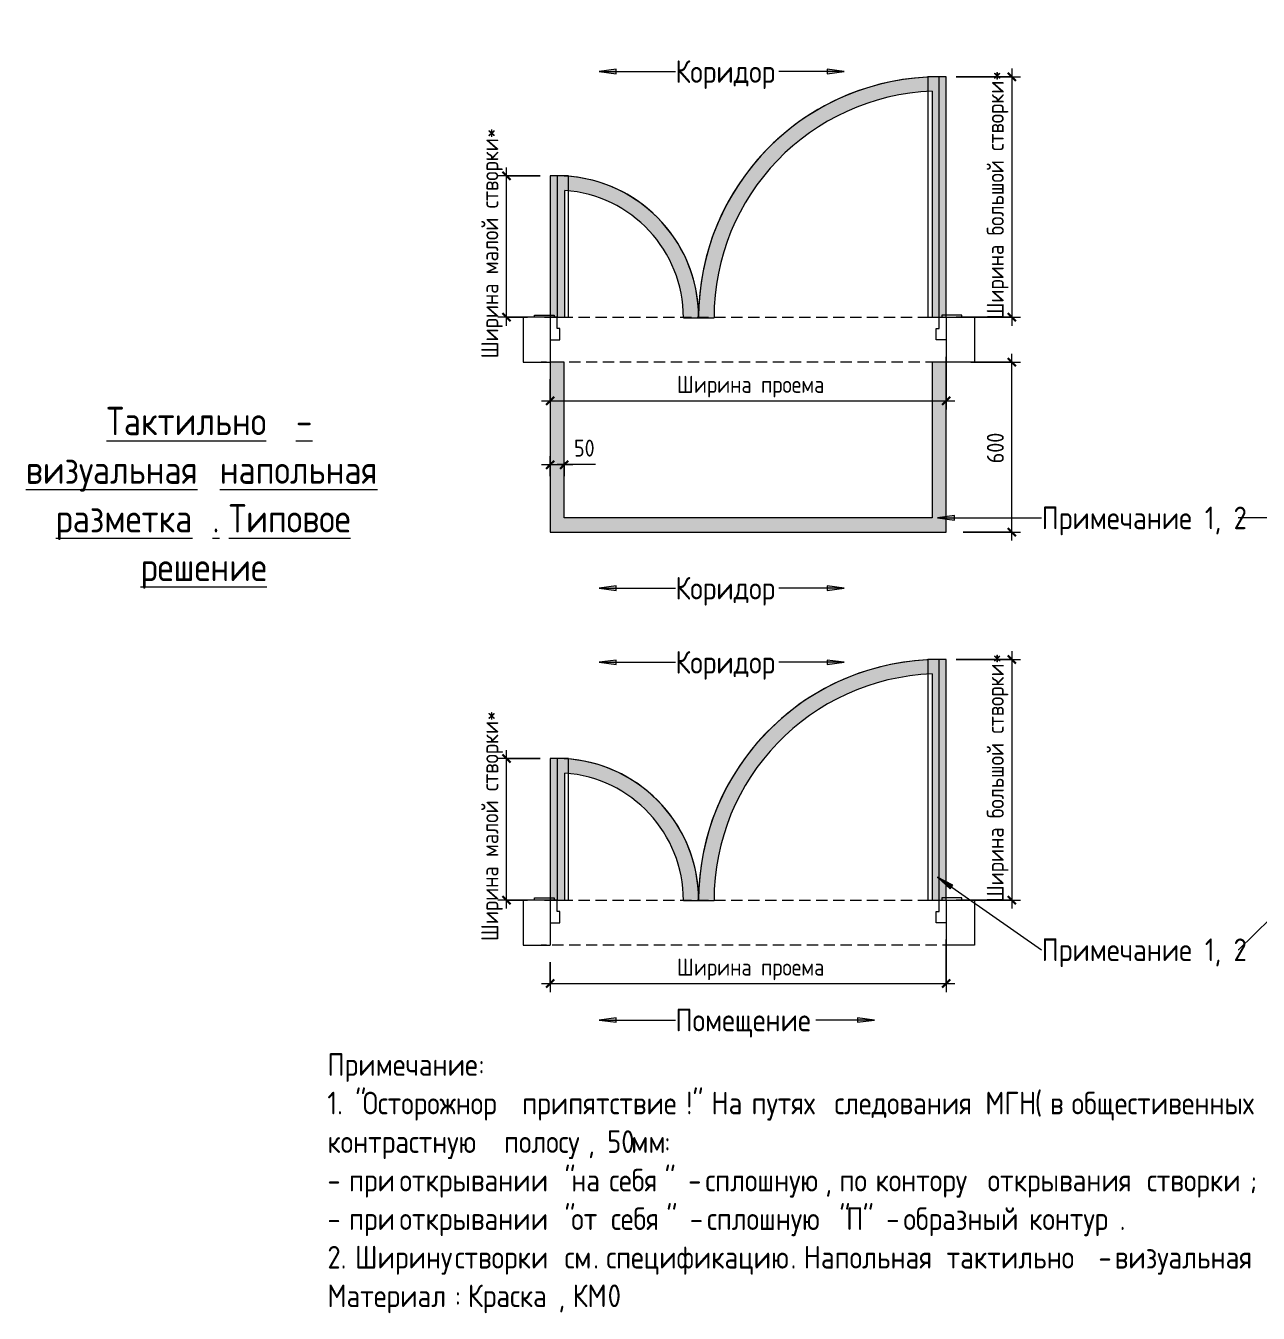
# Model space of a CAD drawing. Header units: millimetres. Extents: x 35316 to 242799, y -8553 to 29000.
# Drawn here: x 235709 to 240065, y 1056 to 5607 of the extents above; entities that cross this region are included whole.
import ezdxf

# ---------------------------------------------------------------- set-up
doc = ezdxf.new("R2010")
doc.units = ezdxf.units.MM
doc.linetypes.add('ADSK_Штрих_ш2 п1', pattern=[60, 40, -20])
for name, color, linetype, lineweight in [('A-ANNO-DIMS', 7, 'Continuous', 9), ('A-ANNO-DIMS-20', 7, 'Continuous', 9), ('A-DETL', 7, 'Continuous', 9), ('A-DETL-3', 7, 'ADSK_Штрих_ш2 п1', 9), ('G-ANNO-TEXT', 7, 'Continuous', 9)]:
    doc.layers.add(name, color=color, linetype=linetype, lineweight=lineweight)
doc.layers.add('A-DETL-GENF-9', color=7, linetype='Continuous', lineweight=9, true_color=0xf2dc97)
doc.styles.add('GOST Common_6', font='GOST_Common.ttf', dxfattribs={"width": 0.9, "height": 60})
doc.styles.add('GOST Common_7', font='GOST_Common.ttf', dxfattribs={"width": 0.9, "height": 80})
doc.styles.add('GOST Common_8', font='GOST_Common.ttf', dxfattribs={"width": 0.9, "height": 100})
doc.dimstyles.new('ADSK_Основной_3_0_окр_', dxfattribs={"dimscale": 304.8, "dimtxt": 60.3429, "dimasz": 0.092782, "dimexe": 0.098425, "dimexo": 0.19685, "dimgap": 0.032808, "dimtad": 1, "dimdec": 0, "dimrnd": 10, "dimdsep": 46, "dimtxsty": 'GOST Common_6', "dimblk1": 'OBLIQUE', "dimblk2": 'OBLIQUE', "dimsah": 1, "dimcen": 0.09, "dimdle": 0.098425, "dimazin": 0, "dimtfac": 1, "dimtdec": 4, "dimtix": 1, "dimtmove": 0, "dimatfit": 3, "dimfxl": 1, "dimtvp": 1, "dimtolj": 1, "dimtzin": 0, "dimlwd": 9, "dimlwe": 9, "dimarcsym": 2})
doc.dimstyles.new('ADSK_Основной_3_0_окр__1', dxfattribs={"dimscale": 304.8, "dimtxt": 60.3429, "dimasz": 0.092782, "dimexe": 0.098425, "dimexo": 0.19685, "dimgap": 0.032808, "dimtad": 1, "dimdec": 0, "dimrnd": 10, "dimdsep": 46, "dimtxsty": 'GOST Common_6', "dimblk1": 'OBLIQUE', "dimblk2": 'OBLIQUE', "dimsah": 1, "dimcen": 0.09, "dimdle": 0.098425, "dimazin": 0, "dimtfac": 1, "dimtdec": 4, "dimtix": 1, "dimtmove": 1, "dimatfit": 3, "dimfxl": 1, "dimtvp": 1, "dimtolj": 1, "dimtzin": 0, "dimlwd": 9, "dimlwe": 9, "dimarcsym": 2})

# ---------------------------------------------------------------- blocks, each defined once
blk = doc.blocks.new('DIMBLOCK64-_Тактильно визуальная напольная разметка')
at = {"layer": 'A-ANNO-DIMS-20'}
for p, q in [((237407.4, 4546.6), (237407.4, 5106.6)), ((237526.9, 5076.6), (237377.4, 5076.6)), ((237407.4, 5076.6), (237526.9, 5076.6)), ((237482, 4576.6), (237377.4, 4576.6)), ((237407.4, 4576.6), (237482, 4576.6))]:
    blk.add_line(p, q, dxfattribs=at)
at = {"layer": 'A-ANNO-DIMS-20', "lineweight": 30}
for p, q in [((237407.4, 5076.6), (237393.3, 5090.7)), ((237407.4, 5076.6), (237421.5, 5062.4)), ((237407.4, 4576.6), (237393.3, 4590.7)), ((237407.4, 4576.6), (237421.5, 4562.4))]:
    blk.add_line(p, q, dxfattribs=at)
at = {"layer": 'A-ANNO-DIMS-20', "color": 0, "insert": (237319, 4431.8), "char_height": 60, "width": 947.486, "attachment_point": 1, "rotation": 90, "line_spacing_factor": 1.022761, "style": 'GOST Common_6'}
blk.add_mtext('Ширина малой створки*', dxfattribs=at)
blk = doc.blocks.new('_Oblique')
at = {"color": 0, "linetype": 'ByBlock', "lineweight": -2}
blk.add_line((-0.5, -0.5), (0.5, 0.5), dxfattribs=at)
blk = doc.blocks.new('DIMBLOCK65-_Тактильно визуальная напольная разметка')
at = {"layer": 'A-ANNO-DIMS-20'}
for p, q in [((238996.9, 5426.6), (239224, 5426.6)), ((239194, 5426.6), (238996.9, 5426.6)), ((239194, 5456.6), (239194, 4546.6)), ((238996.9, 4576.6), (239224, 4576.6)), ((239194, 4576.6), (238996.9, 4576.6))]:
    blk.add_line(p, q, dxfattribs=at)
at = {"layer": 'A-ANNO-DIMS-20', "lineweight": 30}
for p, q in [((239194, 5426.6), (239179.9, 5440.7)), ((239194, 5426.6), (239208.1, 5412.5)), ((239194, 4576.6), (239179.9, 4590.7)), ((239194, 4576.6), (239208.1, 4562.4))]:
    blk.add_line(p, q, dxfattribs=at)
at = {"layer": 'A-ANNO-DIMS-20', "color": 0, "insert": (239105.6, 4569), "char_height": 60, "width": 1038.307, "attachment_point": 1, "rotation": 90, "line_spacing_factor": 1.022761, "style": 'GOST Common_6'}
blk.add_mtext('Ширина большой створки*', dxfattribs=at)
blk = doc.blocks.new('DIMBLOCK66-_Тактильно визуальная напольная разметка')
at = {"layer": 'A-ANNO-DIMS-20'}
for p, q in [((238961.9, 4436.6), (238961.9, 4251.1)), ((238961.9, 4281.1), (238961.9, 4436.6)), ((237561.9, 4357.5), (237561.9, 4251.1)), ((237561.9, 4281.1), (237561.9, 4357.5)), ((237531.9, 4281.1), (238991.9, 4281.1))]:
    blk.add_line(p, q, dxfattribs=at)
at = {"layer": 'A-ANNO-DIMS-20', "lineweight": 30}
for p, q in [((237561.9, 4281.1), (237547.7, 4267)), ((237561.9, 4281.1), (237576, 4295.3)), ((238961.9, 4281.1), (238947.7, 4267)), ((238961.9, 4281.1), (238976, 4295.3))]:
    blk.add_line(p, q, dxfattribs=at)
at = {"layer": 'A-ANNO-DIMS-20', "color": 0, "insert": (238010.3, 4369.5), "char_height": 60, "width": 603.838, "attachment_point": 1, "line_spacing_factor": 1.022761, "style": 'GOST Common_6'}
blk.add_mtext('Ширина проема', dxfattribs=at)
blk = doc.blocks.new('DIMBLOCK67-_Тактильно визуальная напольная разметка')
at = {"layer": 'A-ANNO-DIMS-20'}
for p, q in [((237531.9, 4055.7), (237641.9, 4055.7)), ((237561.9, 4015.6), (237561.9, 4085.7)), ((237561.9, 4055.7), (237561.9, 4015.6)), ((237636.5, 4055.7), (237586.9, 4055.7)), ((237611.9, 4015.6), (237611.9, 4085.7)), ((237611.9, 4055.7), (237611.9, 4015.6)), ((237722.2, 4055.7), (237636.5, 4055.7))]:
    blk.add_line(p, q, dxfattribs=at)
at = {"layer": 'A-ANNO-DIMS-20', "lineweight": 30}
for p, q in [((237561.9, 4055.7), (237547.7, 4041.5)), ((237561.9, 4055.7), (237576, 4069.8)), ((237611.9, 4055.7), (237597.7, 4041.5)), ((237611.9, 4055.7), (237626, 4069.8))]:
    blk.add_line(p, q, dxfattribs=at)
at = {"layer": 'A-ANNO-DIMS-20', "color": 0, "insert": (237646.5, 4144.1), "char_height": 60, "width": 90.821, "attachment_point": 1, "line_spacing_factor": 1.022761, "style": 'GOST Common_6'}
blk.add_mtext('50', dxfattribs=at)
blk = doc.blocks.new('DIMBLOCK68-_Тактильно визуальная напольная разметка')
at = {"layer": 'A-ANNO-DIMS-20'}
for p, q in [((239048.9, 4417.5), (239224, 4417.5)), ((239194, 4417.5), (239048.9, 4417.5)), ((239194, 3787.5), (239194, 4447.5)), ((239021.9, 3817.5), (239224, 3817.5)), ((239194, 3817.5), (239021.9, 3817.5))]:
    blk.add_line(p, q, dxfattribs=at)
at = {"layer": 'A-ANNO-DIMS-20', "lineweight": 30}
for p, q in [((239194, 4417.5), (239179.9, 4431.6)), ((239194, 4417.5), (239208.1, 4403.3)), ((239194, 3817.5), (239179.9, 3831.6)), ((239194, 3817.5), (239208.1, 3803.3))]:
    blk.add_line(p, q, dxfattribs=at)
at = {"layer": 'A-ANNO-DIMS-20', "color": 0, "insert": (239105.6, 4060.7), "char_height": 60, "width": 136.232, "attachment_point": 1, "rotation": 90, "line_spacing_factor": 1.022761, "style": 'GOST Common_6'}
blk.add_mtext('600', dxfattribs=at)
blk = doc.blocks.new('DIMBLOCK73-_Тактильно визуальная напольная разметка')
at = {"layer": 'A-ANNO-DIMS-20'}
for p, q in [((237526.9, 3016.6), (237377.4, 3016.6)), ((237407.4, 2486.6), (237407.4, 3046.6)), ((237407.4, 3016.6), (237526.9, 3016.6)), ((237482, 2516.6), (237377.4, 2516.6)), ((237407.4, 2516.6), (237482, 2516.6))]:
    blk.add_line(p, q, dxfattribs=at)
at = {"layer": 'A-ANNO-DIMS-20', "lineweight": 30}
for p, q in [((237407.4, 3016.6), (237393.3, 3030.7)), ((237407.4, 3016.6), (237421.5, 3002.4)), ((237407.4, 2516.6), (237393.3, 2530.7)), ((237407.4, 2516.6), (237421.5, 2502.4))]:
    blk.add_line(p, q, dxfattribs=at)
at = {"layer": 'A-ANNO-DIMS-20', "color": 0, "insert": (237319, 2371.8), "char_height": 60, "width": 947.486, "attachment_point": 1, "rotation": 90, "line_spacing_factor": 1.022761, "style": 'GOST Common_6'}
blk.add_mtext('Ширина малой створки*', dxfattribs=at)
blk = doc.blocks.new('DIMBLOCK74-_Тактильно визуальная напольная разметка')
at = {"layer": 'A-ANNO-DIMS-20', "lineweight": 30}
for p, q in [((239194, 3366.6), (239179.9, 3380.7)), ((239194, 3366.6), (239208.1, 3352.5)), ((239194, 2516.6), (239179.9, 2530.7)), ((239194, 2516.6), (239208.1, 2502.4))]:
    blk.add_line(p, q, dxfattribs=at)
at = {"layer": 'A-ANNO-DIMS-20'}
for p, q in [((239194, 3396.6), (239194, 2486.6)), ((238996.9, 3366.6), (239224, 3366.6)), ((239194, 3366.6), (238996.9, 3366.6)), ((238996.9, 2516.6), (239224, 2516.6)), ((239194, 2516.6), (238996.9, 2516.6))]:
    blk.add_line(p, q, dxfattribs=at)
at = {"layer": 'A-ANNO-DIMS-20', "color": 0, "insert": (239105.6, 2509), "char_height": 60, "width": 1038.307, "attachment_point": 1, "rotation": 90, "line_spacing_factor": 1.022761, "style": 'GOST Common_6'}
blk.add_mtext('Ширина большой створки*', dxfattribs=at)
blk = doc.blocks.new('DIMBLOCK75-_Тактильно визуальная напольная разметка')
at = {"layer": 'A-ANNO-DIMS-20'}
for p, q in [((238961.9, 2376.6), (238961.9, 2191.1)), ((238961.9, 2221.1), (238961.9, 2376.6)), ((237561.9, 2297.5), (237561.9, 2191.1)), ((237561.9, 2221.1), (237561.9, 2297.5)), ((237531.9, 2221.1), (238991.9, 2221.1))]:
    blk.add_line(p, q, dxfattribs=at)
at = {"layer": 'A-ANNO-DIMS-20', "lineweight": 30}
for p, q in [((237561.9, 2221.1), (237576, 2235.3)), ((238961.9, 2221.1), (238976, 2235.3)), ((237561.9, 2221.1), (237547.7, 2207)), ((238961.9, 2221.1), (238947.7, 2207))]:
    blk.add_line(p, q, dxfattribs=at)
at = {"layer": 'A-ANNO-DIMS-20', "color": 0, "insert": (238010.3, 2309.5), "char_height": 60, "width": 603.838, "attachment_point": 1, "line_spacing_factor": 1.022761, "style": 'GOST Common_6'}
blk.add_mtext('Ширина проема', dxfattribs=at)

msp = doc.modelspace()

# ---------------------------------------------------------------- hatches: boundary and pattern name
at = {"layer": 'A-DETL-GENF-9'}
for points in [[(238141.4, 4575.1), (238142.8, 4622.4), (238146.9, 4669.4), (238153.9, 4716.2), (238163.6, 4762.4), (238176, 4808), (238191, 4852.8), (238208.7, 4896.6), (238228.9, 4939.3), (238251.6, 4980.8), (238276.7, 5020.8), (238304.2, 5059.3), (238333.8, 5096), (238365.6, 5131), (238399.3, 5164.1), (238435, 5195.1), (238472.4, 5223.9), (238511.5, 5250.5), (238552, 5274.8), (238593.9, 5296.6), (238637.1, 5315.9), (238681.3, 5332.6), (238726.4, 5346.7), (238772.2, 5358.1), (238818.7, 5366.8), (238865.5, 5372.7), (238912.7, 5375.8), (238912.7, 4576.6), (238961.9, 4576.6), (238961.9, 5426.6), (238936.9, 5426.6), (238887, 5425.1), (238837.5, 5420.8), (238788.2, 5413.5), (238739.4, 5403.3), (238691.4, 5390.4), (238644.1, 5374.6), (238597.9, 5356.1), (238552.8, 5334.9), (238509, 5311.1), (238466.8, 5284.8), (238426.1, 5256), (238387.2, 5224.9), (238350.1, 5191.6), (238315.1, 5156.2), (238282.2, 5118.8), (238251.6, 5079.5), (238223.3, 5038.5), (238197.5, 4995.9), (238174.2, 4951.9), (238153.5, 4906.6), (238135.6, 4860.1), (238120.3, 4812.7), (238107.9, 4764.5), (238098.3, 4715.6), (238091.6, 4666.3), (238087.8, 4616.6), (238085.3, 4616.6), (238080.9, 4653.7), (238073.8, 4690.2), (238064, 4726.1), (238051.5, 4761.2), (238036.5, 4795.3), (238019, 4828.2), (237999, 4859.7), (237976.8, 4889.6), (237952.4, 4917.7), (237926, 4944), (237897.7, 4968.2), (237867.7, 4990.3), (237836.1, 5010.1), (237803.1, 5027.4), (237768.9, 5042.3), (237733.7, 5054.5), (237697.7, 5064.1), (237661.1, 5071), (237624.2, 5075.2), (237586.9, 5076.6), (237561.9, 5076.6), (237561.9, 4576.6), (237613.7, 4576.6), (237613.7, 5025.3), (237651.2, 5021), (237688, 5013.8), (237724.1, 5003.4), (237759.3, 4990.1), (237793.2, 4973.9), (237825.7, 4954.9), (237856.4, 4933.3), (237885.3, 4909.2), (237912.1, 4882.8), (237936.5, 4854.2), (237958.5, 4823.7), (237977.9, 4791.5), (237994.6, 4757.8), (238008.4, 4722.8), (238019.2, 4686.8), (238027, 4650), (238031.6, 4612.8), (238033.2, 4575.1)], [(238961.9, 3817.5), (238961.9, 4417.5), (238911.9, 4417.5), (238911.9, 3867.5), (237611.9, 3867.5), (237611.9, 4417.5), (237561.9, 4417.5), (237561.9, 3817.5), (237992.6, 3817.5)], [(238141.4, 2515.1), (238142.8, 2562.4), (238146.9, 2609.4), (238153.9, 2656.2), (238163.6, 2702.4), (238176, 2748), (238191, 2792.8), (238208.7, 2836.6), (238228.9, 2879.3), (238251.6, 2920.8), (238276.7, 2960.8), (238304.2, 2999.3), (238333.8, 3036), (238365.6, 3071), (238399.3, 3104.1), (238435, 3135.1), (238472.4, 3163.9), (238511.5, 3190.5), (238552, 3214.8), (238593.9, 3236.6), (238637.1, 3255.9), (238681.3, 3272.6), (238726.4, 3286.7), (238772.2, 3298.1), (238818.7, 3306.8), (238865.5, 3312.7), (238912.7, 3315.8), (238912.7, 2516.6), (238961.9, 2516.6), (238961.9, 3366.6), (238936.9, 3366.6), (238887, 3365.1), (238837.5, 3360.8), (238788.2, 3353.5), (238739.4, 3343.3), (238691.4, 3330.4), (238644.1, 3314.6), (238597.9, 3296.1), (238552.8, 3274.9), (238509, 3251.1), (238466.8, 3224.8), (238426.1, 3196), (238387.2, 3164.9), (238350.1, 3131.6), (238315.1, 3096.2), (238282.2, 3058.8), (238251.6, 3019.5), (238223.3, 2978.5), (238197.5, 2935.9), (238174.2, 2891.9), (238153.5, 2846.6), (238135.6, 2800.1), (238120.3, 2752.7), (238107.9, 2704.5), (238097.8, 2652.1), (238091.6, 2606.3), (238087.8, 2556.6), (238085.3, 2556.6), (238080.9, 2593.7), (238073.8, 2630.2), (238064, 2666.1), (238051.5, 2701.2), (238036.5, 2735.3), (238019, 2768.2), (237999, 2799.7), (237976.8, 2829.6), (237952.4, 2857.7), (237926, 2884), (237897.7, 2908.2), (237867.7, 2930.3), (237836.1, 2950.1), (237803.1, 2967.4), (237768.9, 2982.3), (237733.7, 2994.5), (237697.7, 3004.1), (237661.1, 3011), (237624.2, 3015.2), (237586.9, 3016.6), (237561.9, 3016.6), (237561.9, 2516.6), (237613.7, 2516.6), (237613.7, 2965.3), (237651.2, 2961), (237688, 2953.8), (237724.1, 2943.4), (237759.3, 2930.1), (237793.2, 2913.9), (237825.7, 2894.9), (237856.4, 2873.3), (237885.3, 2849.2), (237912.1, 2822.8), (237936.5, 2794.2), (237958.5, 2763.7), (237977.9, 2731.5), (237994.6, 2697.8), (238008.4, 2662.8), (238019.2, 2626.8), (238027, 2590), (238031.6, 2552.8), (238033.2, 2515.1)]]:
    msp.add_hatch(color=256, dxfattribs=at).paths.add_polyline_path(points)
at = {"layer": 'G-ANNO-TEXT'}
for points in [[(237735.8, 5445.4), (237795.8, 5437.5), (237795.8, 5453.3)], [(238601.3, 5445.4), (238541.3, 5453.3), (238541.3, 5437.5)], [(238931.4, 3867.5), (238991.4, 3859.6), (238991.4, 3875.4)], [(237735.8, 3619.1), (237795.8, 3611.2), (237795.8, 3627)], [(238601.3, 3619.1), (238541.3, 3627), (238541.3, 3611.2)], [(237735.8, 3357.1), (237795.8, 3349.2), (237795.8, 3365)], [(238601.3, 3357.1), (238541.3, 3365), (238541.3, 3349.2)], [(238931.4, 2597.1), (238976.1, 2556.3), (238985.2, 2569.3)], [(237735.8, 2092.4), (237795.8, 2084.5), (237795.8, 2100.3)], [(238708.9, 2092.4), (238648.9, 2100.3), (238648.9, 2084.5)]]:
    msp.add_hatch(color=256, dxfattribs=at).paths.add_polyline_path(points)

# ---------------------------------------------------------------- linework, layer by layer
at = {"layer": 'A-DETL'}
for p, q in [((238896.9, 5426.6), (238896.9, 4576.6)), ((238936.9, 5426.6), (238896.9, 5426.6)), ((238961.9, 5426.6), (238936.9, 5426.6)), ((238936.9, 4576.6), (238936.9, 5426.6)), ((238961.9, 4576.6), (238961.9, 5426.6)), ((238912.7, 5375.8), (238912.7, 4576.6)), ((237561.9, 5076.6), (237561.9, 4576.6)), ((237586.9, 5076.6), (237561.9, 5076.6)), ((237626.9, 5076.6), (237586.9, 5076.6)), ((237586.9, 5076.6), (237586.9, 4576.6)), ((237626.9, 4576.6), (237626.9, 5076.6)), ((237613.7, 4576.6), (237613.7, 5025.3)), ((238087.8, 4616.6), (238085.3, 4616.6)), ((237561.9, 4576.6), (237466.9, 4576.6)), ((237466.9, 4576.6), (237466.9, 4417.5)), ((237507.2, 4584.6), (237576.9, 4584.6)), ((237507.2, 4576.6), (237507.2, 4584.6)), ((237576.9, 4576.6), (237507.2, 4576.6)), ((237561.9, 4576.6), (237613.7, 4576.6)), ((237561.9, 4576.6), (237561.9, 4496.6)), ((237586.9, 4576.6), (237561.9, 4576.6)), ((237561.9, 4576.6), (237561.9, 4417.5)), ((237576.9, 4584.6), (237576.9, 4576.6)), ((237586.9, 4536.6), (237586.9, 4576.6)), ((237586.9, 4576.6), (237626.9, 4576.6)), ((238033.2, 4575.1), (238141.4, 4575.1)), ((238896.9, 4576.6), (238936.9, 4576.6)), ((238912.7, 4576.6), (238961.9, 4576.6)), ((238936.9, 4536.6), (238936.9, 4576.6)), ((238936.9, 4576.6), (238961.9, 4576.6)), ((239016.6, 4584.6), (238946.9, 4584.6)), ((238946.9, 4584.6), (238946.9, 4576.6)), ((238946.9, 4576.6), (239016.6, 4576.6)), ((238961.9, 4576.6), (238961.9, 4496.6)), ((238961.9, 4576.6), (239061.9, 4576.6)), ((238961.9, 4576.6), (238961.9, 4417.5)), ((239016.6, 4576.6), (239016.6, 4584.6)), ((239061.9, 4576.6), (239061.9, 4417.5)), ((237596.9, 4536.6), (237586.9, 4536.6)), ((237596.9, 4496.6), (237596.9, 4536.6)), ((238926.9, 4496.6), (238926.9, 4536.6)), ((238926.9, 4536.6), (238936.9, 4536.6)), ((237561.9, 4496.6), (237596.9, 4496.6)), ((238961.9, 4496.6), (238926.9, 4496.6)), ((237466.9, 4417.5), (237561.9, 4417.5)), ((237611.9, 4417.5), (237561.9, 4417.5)), ((237561.9, 4417.5), (237561.9, 3817.5)), ((237611.9, 3867.5), (237611.9, 4417.5)), ((238961.9, 4417.5), (238911.9, 4417.5)), ((238911.9, 4417.5), (238911.9, 3867.5)), ((238961.9, 3817.5), (238961.9, 4417.5)), ((239061.9, 4417.5), (238961.9, 4417.5)), ((238911.9, 3867.5), (237611.9, 3867.5)), ((237561.9, 3817.5), (238961.9, 3817.5)), ((238896.9, 3366.6), (238896.9, 2516.6)), ((238936.9, 3366.6), (238896.9, 3366.6)), ((238961.9, 3366.6), (238936.9, 3366.6)), ((238936.9, 2516.6), (238936.9, 3366.6)), ((238961.9, 2516.6), (238961.9, 3366.6)), ((238912.7, 3315.8), (238912.7, 2516.6)), ((237561.9, 3016.6), (237561.9, 2516.6)), ((237586.9, 3016.6), (237561.9, 3016.6)), ((237626.9, 3016.6), (237586.9, 3016.6)), ((237586.9, 3016.6), (237586.9, 2516.6)), ((237626.9, 2516.6), (237626.9, 3016.6)), ((237613.7, 2516.6), (237613.7, 2965.3)), ((238087.8, 2556.6), (238085.3, 2556.6)), ((237561.9, 2516.6), (237466.9, 2516.6)), ((237466.9, 2516.6), (237466.9, 2357.5)), ((237507.2, 2524.6), (237576.9, 2524.6)), ((237507.2, 2516.6), (237507.2, 2524.6)), ((237576.9, 2516.6), (237507.2, 2516.6)), ((237561.9, 2516.6), (237613.7, 2516.6)), ((237561.9, 2516.6), (237561.9, 2436.6)), ((237586.9, 2516.6), (237561.9, 2516.6)), ((237561.9, 2516.6), (237561.9, 2357.5)), ((237576.9, 2524.6), (237576.9, 2516.6)), ((237586.9, 2476.6), (237586.9, 2516.6)), ((237586.9, 2516.6), (237626.9, 2516.6)), ((238033.2, 2515.1), (238141.4, 2515.1)), ((238896.9, 2516.6), (238936.9, 2516.6)), ((238912.7, 2516.6), (238961.9, 2516.6)), ((238936.9, 2476.6), (238936.9, 2516.6)), ((238936.9, 2516.6), (238961.9, 2516.6)), ((239016.6, 2524.6), (238946.9, 2524.6)), ((238946.9, 2524.6), (238946.9, 2516.6)), ((238946.9, 2516.6), (239016.6, 2516.6)), ((238961.9, 2516.6), (238961.9, 2436.6)), ((238961.9, 2516.6), (239061.9, 2516.6)), ((238961.9, 2516.6), (238961.9, 2357.5)), ((239016.6, 2516.6), (239016.6, 2524.6)), ((239061.9, 2516.6), (239061.9, 2357.5)), ((237596.9, 2476.6), (237586.9, 2476.6)), ((237596.9, 2436.6), (237596.9, 2476.6)), ((238926.9, 2436.6), (238926.9, 2476.6)), ((238926.9, 2476.6), (238936.9, 2476.6)), ((237561.9, 2436.6), (237596.9, 2436.6)), ((238961.9, 2436.6), (238926.9, 2436.6)), ((237466.9, 2357.5), (237561.9, 2357.5)), ((239061.9, 2357.5), (238961.9, 2357.5))]:
    msp.add_line(p, q, dxfattribs=at)
for centre, radius, start, end in [((238936.9, 4576.6), 850, 90, 180), ((238936.9, 4576.6), 850, 90, 177.3027), ((238942.6, 4575.1), 801.3, 92.1427, 180), ((237586.9, 4576.6), 500, 4.5886, 90), ((237586.9, 4576.6), 500, 360, 90), ((237582, 4575.1), 451.2, 0, 85.9666), ((238936.9, 2516.6), 850, 90, 180), ((238936.9, 2516.6), 850, 90, 177.3027), ((238942.6, 2515.1), 801.3, 92.1427, 180), ((237586.9, 2516.6), 500, 4.5886, 90), ((237586.9, 2516.6), 500, 360, 90), ((237582, 2515.1), 451.2, 0, 85.9666)]:
    msp.add_arc(centre, radius, start, end, dxfattribs=at)
at = {"layer": 'A-DETL-3'}
for p, q in [((237542, 4576.6), (239016.6, 4576.6)), ((238988.9, 4417.5), (237530.8, 4417.5)), ((237542, 2516.6), (239016.6, 2516.6)), ((238988.9, 2357.5), (237530.8, 2357.5))]:
    msp.add_line(p, q, dxfattribs=at)
at = {"layer": 'G-ANNO-TEXT'}
for p, q in [((237795.8, 5453.3), (237735.8, 5445.4)), ((237735.8, 5445.4), (237795.8, 5437.5)), ((237735.8, 5445.4), (238004.8, 5445.4)), ((237795.8, 5437.5), (237795.8, 5453.3)), ((238371.5, 5445.4), (238370.3, 5445.4)), ((238601.3, 5445.4), (238371.5, 5445.4)), ((238601.3, 5445.4), (238541.3, 5453.3)), ((238541.3, 5453.3), (238541.3, 5437.5)), ((238541.3, 5437.5), (238601.3, 5445.4)), ((238991.4, 3875.4), (238931.4, 3867.5)), ((238991.4, 3859.6), (238991.4, 3875.4)), ((238931.4, 3867.5), (238991.4, 3859.6)), ((238931.4, 3867.5), (239299, 3867.5)), ((239995.6, 3867.5), (239994.3, 3867.5)), ((240305.8, 3867.5), (239995.6, 3867.5)), ((237795.8, 3627), (237735.8, 3619.1)), ((237735.8, 3619.1), (237795.8, 3611.2)), ((237735.8, 3619.1), (238004.8, 3619.1)), ((237795.8, 3611.2), (237795.8, 3627)), ((238371.5, 3619.1), (238370.3, 3619.1)), ((238601.3, 3619.1), (238371.5, 3619.1)), ((238601.3, 3619.1), (238541.3, 3627)), ((238541.3, 3627), (238541.3, 3611.2)), ((238541.3, 3611.2), (238601.3, 3619.1)), ((237795.8, 3365), (237735.8, 3357.1)), ((237735.8, 3357.1), (237795.8, 3349.2)), ((237735.8, 3357.1), (238004.8, 3357.1)), ((237795.8, 3349.2), (237795.8, 3365)), ((238371.5, 3357.1), (238370.3, 3357.1)), ((238601.3, 3357.1), (238371.5, 3357.1)), ((238601.3, 3357.1), (238541.3, 3365)), ((238541.3, 3365), (238541.3, 3349.2)), ((238541.3, 3349.2), (238601.3, 3357.1)), ((240305.8, 2647), (239995.6, 2340.8)), ((238931.4, 2597.1), (238976.1, 2556.3)), ((238985.2, 2569.3), (238931.4, 2597.1)), ((238931.4, 2597.1), (239299, 2340.8)), ((238976.1, 2556.3), (238985.2, 2569.3)), ((239995.6, 2340.8), (239994.3, 2340.8)), ((237795.8, 2100.3), (237735.8, 2092.4)), ((237795.8, 2084.5), (237795.8, 2100.3)), ((238708.9, 2092.4), (238648.9, 2100.3)), ((238648.9, 2100.3), (238648.9, 2084.5)), ((237735.8, 2092.4), (237795.8, 2084.5)), ((237735.8, 2092.4), (238004.8, 2092.4)), ((238502.5, 2092.4), (238501.3, 2092.4)), ((238708.9, 2092.4), (238502.5, 2092.4)), ((238648.9, 2084.5), (238708.9, 2092.4))]:
    msp.add_line(p, q, dxfattribs=at)

# ---------------------------------------------------------------- texts
at = {"layer": 'G-ANNO-TEXT', "attachment_point": 1}
for s, insert, char_height, width, style in [('Коридор', (238004.8, 5485.4), 80, 443.013, 'GOST Common_7'), ('\\LТактильно', (235994.5, 4259.9), 100, 744.607, 'GOST Common_8'), ('\\L - ', (236608.9, 4259.9), 100, 152.962, 'GOST Common_8'), ('\\Lвизуальная', (235708.8, 4087.9), 100, 793.671, 'GOST Common_8'), ('\\L\\fGOST Common|b0|i0|c204|p34|;\\W.9;\\L ', (236363.6, 4087.9), 100, 37.519, 'GOST Common_8'), ('\\Lнапольная', (236394.6, 4087.9), 100, 721.519, 'GOST Common_8'), ('\\L\\fGOST Common|b0|i0|c204|p34|;\\W.9;\\L ', (236989.9, 4087.9), 100, 37.519, 'GOST Common_8'), ('\\LТиповое', (236426.7, 3916), 100, 555.569, 'GOST Common_8'), ('\\L\\fGOST Common|b0|i0|c204|p34|;\\W.9;\\L ', (236885.1, 3916), 100, 37.519, 'GOST Common_8'), ('\\Lразметка', (235814.7, 3916), 100, 671.012, 'GOST Common_8'), ('Примечание', (239299, 3907.5), 80, 646.481, 'GOST Common_7'), (' 1, 2', (239832.4, 3907.5), 80, 196.253, 'GOST Common_7'), ('\\L. ', (236368.4, 3916), 100, 70.709, 'GOST Common_8'), ('\\Lрешение', (236114.8, 3744), 100, 568.557, 'GOST Common_8'), ('Коридор', (238004.8, 3659.1), 80, 443.013, 'GOST Common_7'), ('Коридор', (238004.8, 3397.1), 80, 443.013, 'GOST Common_7'), ('Примечание', (239299, 2380.8), 80, 646.481, 'GOST Common_7'), (' 1, 2', (239832.4, 2380.8), 80, 196.253, 'GOST Common_7'), ('Помещение', (238004.8, 2132.4), 80, 601.747, 'GOST Common_7'), ('Примечание', (236774.9, 1975.2), 80, 646.481, 'GOST Common_7'), ('\\fGOST Common|b0|i0|c204|p34|;\\W.9;:', (237308.3, 1975.2), 80, 25.975, 'GOST Common_7'), ('1. "', (236774.9, 1838.9), 80, 151.519, 'GOST Common_7'), ('Осторожнор', (236899.9, 1838.9), 80, 652.253, 'GOST Common_7'), ('\\fGOST Common|b0|i0|c204|p34|;\\W.9; ', (237438.1, 1838.9), 80, 30.304, 'GOST Common_7'), ('!" ', (238042.9, 1838.9), 80, 108.228, 'GOST Common_7'), ('На', (238132.2, 1838.9), 80, 141.418, 'GOST Common_7'), ('\\fGOST Common|b0|i0|c204|p34|;\\W.9; ', (238248.9, 1838.9), 80, 30.304, 'GOST Common_7'), ('\\fGOST Common|b0|i0|c204|p34|;\\W.9; ', (238541.8, 1838.9), 80, 30.304, 'GOST Common_7'), ('\\fGOST Common|b0|i0|c204|p34|;\\W.9; ', (239075.2, 1838.9), 80, 30.304, 'GOST Common_7'), ('МГН', (239100.2, 1838.9), 80, 212.127, 'GOST Common_7'), (' (', (239275.2, 1838.9), 80, 64.937, 'GOST Common_7'), ('\\fGOST Common|b0|i0|c204|p34|;\\W.9; ', (239380, 1838.9), 80, 30.304, 'GOST Common_7'), ('общестивенных', (239405, 1838.9), 80, 847.063, 'GOST Common_7'), ('припятствие', (237463.1, 1838.9), 80, 702.759, 'GOST Common_7'), ('путях', (238273.9, 1838.9), 80, 324.683, 'GOST Common_7'), ('следования', (238566.8, 1838.9), 80, 616.177, 'GOST Common_7'), ('\\fGOST Common|b0|i0|c204|p34|;\\W.9;в', (239328.8, 1838.9), 80, 62.051, 'GOST Common_7'), ('\\fGOST Common|b0|i0|c204|p34|;\\W.9; ', (237373.8, 1702.6), 80, 30.304, 'GOST Common_7'), (', 50', (237696.4, 1702.6), 80, 184.709, 'GOST Common_7'), ('контрастную', (236774.9, 1702.6), 80, 725.848, 'GOST Common_7'), ('полосу', (237398.8, 1702.6), 80, 360.759, 'GOST Common_7'), ('мм', (237848.8, 1702.6), 80, 141.418, 'GOST Common_7'), ('\\fGOST Common|b0|i0|c204|p34|;\\W.9;:', (237965.5, 1702.6), 80, 25.975, 'GOST Common_7'), ('\\fGOST Common|b0|i0|c204|p34|;\\W.9; ', (237004.7, 1566.4), 80, 30.304, 'GOST Common_7'), (' "', (237569, 1566.4), 80, 82.253, 'GOST Common_7'), ('\\fGOST Common|b0|i0|c204|p34|;\\W.9; ', (237746.4, 1566.4), 80, 30.304, 'GOST Common_7'), ('себя', (237771.4, 1566.4), 80, 236.658, 'GOST Common_7'), ('" - ', (237966.7, 1566.4), 80, 174.608, 'GOST Common_7'), ('\\fGOST Common|b0|i0|c204|p34|;\\W.9; ', (238687, 1566.4), 80, 30.304, 'GOST Common_7'), ('\\fGOST Common|b0|i0|c204|p34|;\\W.9; ', (239083.5, 1566.4), 80, 30.304, 'GOST Common_7'), ('\\fGOST Common|b0|i0|c204|p34|;\\W.9; ', (239646.7, 1566.4), 80, 30.304, 'GOST Common_7'), ('- ', (236774.9, 1566.4), 80, 92.354, 'GOST Common_7'), ('при', (236851.1, 1566.4), 80, 186.152, 'GOST Common_7'), ('открывании', (237029.7, 1566.4), 80, 653.696, 'GOST Common_7'), ('на', (237636.9, 1566.4), 80, 132.759, 'GOST Common_7'), ('сплошную', (238110.8, 1566.4), 80, 513.721, 'GOST Common_7'), ('по', (238584.6, 1566.4), 80, 124.101, 'GOST Common_7'), ('контору', (238712, 1566.4), 80, 450.228, 'GOST Common_7'), ('открывания', (239108.5, 1566.4), 80, 652.253, 'GOST Common_7'), ('створки', (239671.7, 1566.4), 80, 440.126, 'GOST Common_7'), ('\\fGOST Common|b0|i0|c204|p34|;\\W.9;;', (240034.8, 1566.4), 80, 30.304, 'GOST Common_7'), (', ', (238534.6, 1566.4), 80, 60.608, 'GOST Common_7'), ('\\fGOST Common|b0|i0|c204|p34|;\\W.9; ', (237004.7, 1430.1), 80, 30.304, 'GOST Common_7'), (' "', (237569, 1430.1), 80, 82.253, 'GOST Common_7'), ('\\fGOST Common|b0|i0|c204|p34|;\\W.9; ', (237752.4, 1430.1), 80, 30.304, 'GOST Common_7'), ('себя', (237777.4, 1430.1), 80, 236.658, 'GOST Common_7'), ('" - ', (237972.7, 1430.1), 80, 174.608, 'GOST Common_7'), (' "', (238540.6, 1430.1), 80, 82.253, 'GOST Common_7'), ('\\fGOST Common|b0|i0|c204|p34|;\\W.9;П', (238608.5, 1430.1), 80, 70.709, 'GOST Common_7'), ('" - ', (238666.8, 1430.1), 80, 174.608, 'GOST Common_7'), ('образный', (238810.9, 1430.1), 80, 507.949, 'GOST Common_7'), ('\\fGOST Common|b0|i0|c204|p34|;\\W.9; ', (239230, 1430.1), 80, 30.304, 'GOST Common_7'), ('- ', (236774.9, 1430.1), 80, 92.354, 'GOST Common_7'), ('при', (236851.1, 1430.1), 80, 186.152, 'GOST Common_7'), ('открывании', (237029.7, 1430.1), 80, 653.696, 'GOST Common_7'), ('от', (237636.9, 1430.1), 80, 139.975, 'GOST Common_7'), ('сплошную', (238116.7, 1430.1), 80, 513.721, 'GOST Common_7'), ('контур', (239255, 1430.1), 80, 388.177, 'GOST Common_7'), ('\\fGOST Common|b0|i0|c204|p34|;\\W.9;.', (239575.2, 1430.1), 80, 25.975, 'GOST Common_7'), ('2. ', (236774.9, 1293.9), 80, 118.329, 'GOST Common_7'), ('Ширину', (236872.5, 1293.9), 80, 396.835, 'GOST Common_7'), ('\\fGOST Common|b0|i0|c204|p34|;\\W.9; ', (237199.9, 1293.9), 80, 30.304, 'GOST Common_7'), ('\\fGOST Common|b0|i0|c204|p34|;\\W.9; ', (237588.1, 1293.9), 80, 30.304, 'GOST Common_7'), ('спецификацию', (237760.7, 1293.9), 80, 789.342, 'GOST Common_7'), ('Напольная', (238458.4, 1293.9), 80, 581.544, 'GOST Common_7'), ('\\fGOST Common|b0|i0|c204|p34|;\\W.9; ', (238938.3, 1293.9), 80, 30.304, 'GOST Common_7'), ('визуальная', (239557.4, 1293.9), 80, 629.164, 'GOST Common_7'), ('створки', (237225, 1293.9), 80, 440.126, 'GOST Common_7'), ('см', (237613.1, 1293.9), 80, 122.658, 'GOST Common_7'), ('тактильно', (238963.3, 1293.9), 80, 597.418, 'GOST Common_7'), (' - ', (239456.2, 1293.9), 80, 122.658, 'GOST Common_7'), ('. ', (237714.3, 1293.9), 80, 56.278, 'GOST Common_7'), ('. ', (238412, 1293.9), 80, 56.278, 'GOST Common_7'), ('Материал', (236774.9, 1157.6), 80, 545.468, 'GOST Common_7'), ('Краска', (237271.4, 1157.6), 80, 388.177, 'GOST Common_7'), ('КМ', (237641.7, 1157.6), 80, 150.076, 'GOST Common_7'), ('\\fGOST Common|b0|i0|c204|p34|;\\W.9;0', (237765.5, 1157.6), 80, 62.051, 'GOST Common_7'), (': ', (237225, 1157.6), 80, 56.278, 'GOST Common_7'), (', ', (237591.7, 1157.6), 80, 60.608, 'GOST Common_7')]:
    msp.add_mtext(s, dxfattribs=dict(at, insert=insert, char_height=char_height, width=width, style=style))

# ---------------------------------------------------------------- dimensions: what is measured, and where the dimension line sits
at = {"layer": 'A-ANNO-DIMS'}
for base, p1, p2, text, override, picture, middle in [((239194, 4576.6), (238936.9, 5426.6), (238936.9, 4576.6), 'Ширина большой створки*', {"dimpost": '<>', "dimfxl": 850.009113}, 'DIMBLOCK65-_Тактильно визуальная напольная разметка', (239145, 5001.6)), ((237407.4, 5076.6), (237542, 4576.6), (237586.9, 5076.6), 'Ширина малой створки*', {"dimpost": '<>', "dimfxl": 502.008293}, 'DIMBLOCK64-_Тактильно визуальная напольная разметка', (237358.4, 4826.6)), ((239194, 2516.6), (238936.9, 3366.6), (238936.9, 2516.6), 'Ширина большой створки*', {"dimpost": '<>', "dimfxl": 850.009113}, 'DIMBLOCK74-_Тактильно визуальная напольная разметка', (239145, 2941.6)), ((237407.4, 3016.6), (237542, 2516.6), (237586.9, 3016.6), 'Ширина малой створки*', {"dimpost": '<>', "dimfxl": 502.008293}, 'DIMBLOCK73-_Тактильно визуальная напольная разметка', (237358.4, 2766.6))]:
    dim = msp.add_linear_dim(base=base, p1=p1, p2=p2, angle=90, text=text, dimstyle='ADSK_Основной_3_0_окр_', override=override, dxfattribs=at)
    dim.commit()
    dim.dimension.update_dxf_attribs({"geometry": picture, "text_midpoint": middle})
for base, p1, p2, picture, middle in [((238961.9, 4281.1), (237561.9, 4417.5), (238961.9, 4496.6), 'DIMBLOCK66-_Тактильно визуальная напольная разметка', (238261.9, 4330.1)), ((238961.9, 2221.1), (237561.9, 2357.5), (238961.9, 2436.6), 'DIMBLOCK75-_Тактильно визуальная напольная разметка', (238261.9, 2270.1))]:
    dim = msp.add_linear_dim(base=base, p1=p1, p2=p2, text='Ширина проема', dimstyle='ADSK_Основной_3_0_окр_', override={"dimpost": '<>', "dimfxl": 1402.232988}, dxfattribs=at)
    dim.commit()
    dim.dimension.update_dxf_attribs({"geometry": picture, "text_midpoint": middle})
dim = msp.add_linear_dim(base=(239194, 4417.5), p1=(238961.9, 3817.5), p2=(238988.9, 4417.5), angle=90, dimstyle='ADSK_Основной_3_0_окр_', override={"dimpost": '<>', "dimfxl": 600.60729}, dxfattribs=at)
dim.commit()
dim.dimension.update_dxf_attribs({"geometry": 'DIMBLOCK68-_Тактильно визуальная напольная разметка', "text_midpoint": (239154, 4117.5)})
dim = msp.add_linear_dim(base=(237611.9, 4055.7), p1=(237561.9, 4075.6), p2=(237611.9, 4075.6), dimstyle='ADSK_Основной_3_0_окр__1', override={"dimpost": '<>', "dimfxl": 50}, dxfattribs=at)
dim.commit()
dim.dimension.update_dxf_attribs({"geometry": 'DIMBLOCK67-_Тактильно визуальная напольная разметка', "text_midpoint": (237691.9, 4104.1), "dimtype": 160})

doc.saveas('drawing.dxf')
